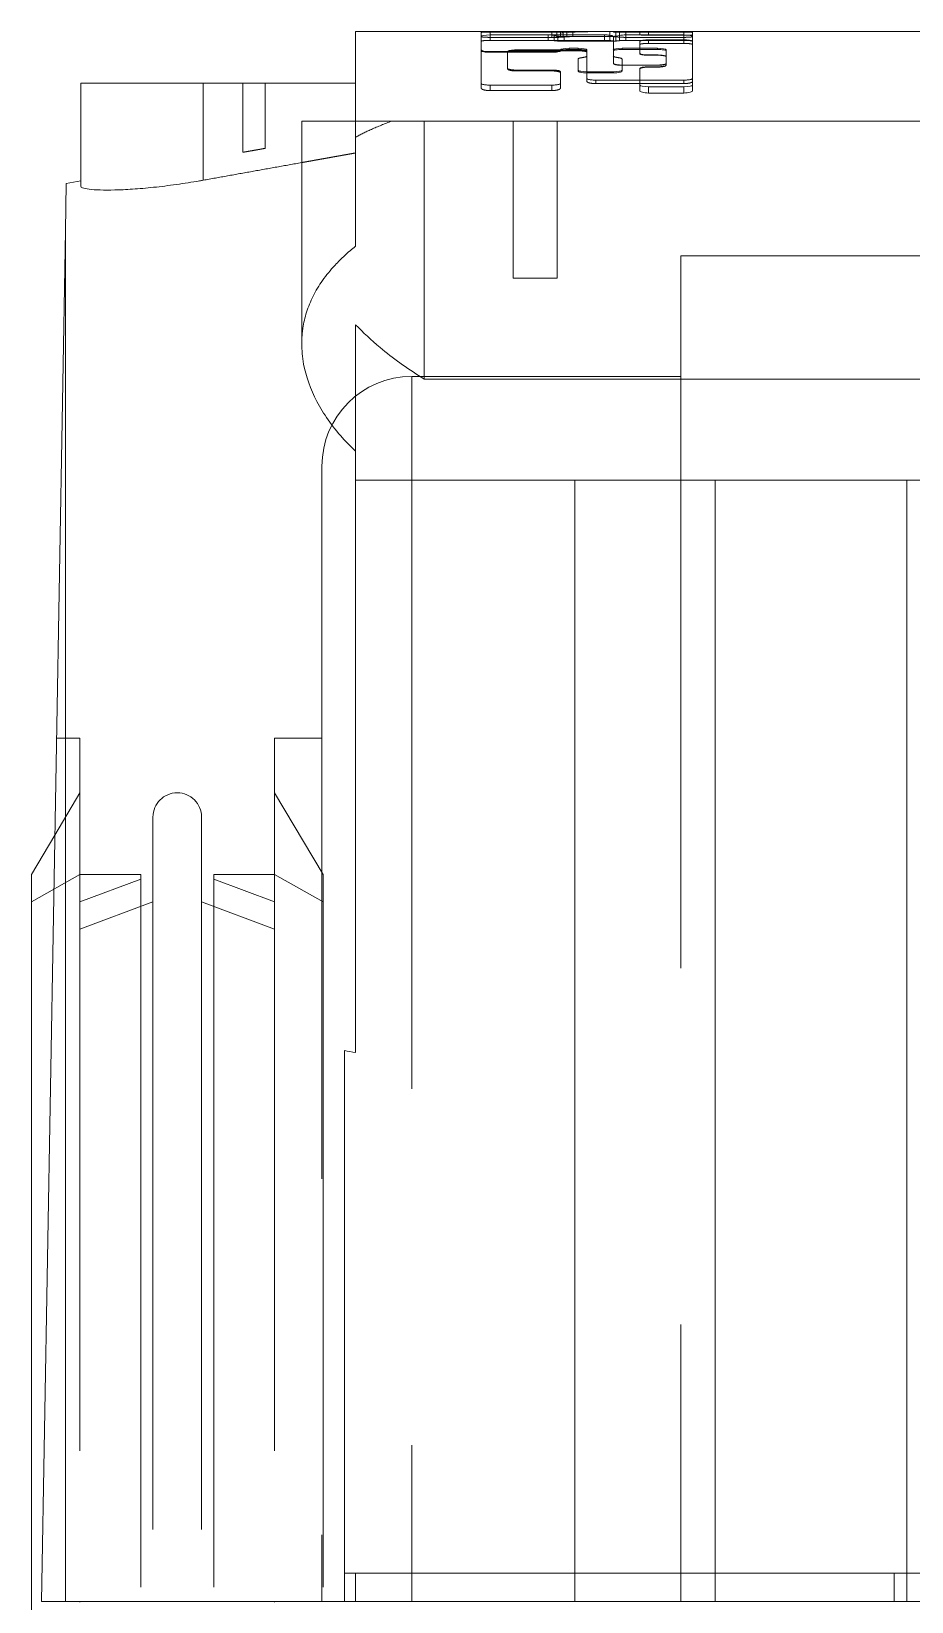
# Model space of a CAD drawing. Header units: millimetres. Extents: x -654804 to -654016, y 0 to 722.
# Drawn here: x -654229.3 to -654190, y 450.7 to 520.6 of the extents above; entities that cross this region are included whole.
import ezdxf

# ---------------------------------------------------------------- set-up
doc = ezdxf.new("R2010")
doc.units = ezdxf.units.MM
doc.linetypes.add('HIDDEN', pattern=[9.525, 6.35, -3.175])
for name, color, linetype, lineweight in [('Estreito visível (ISO)', 7, 'Continuous', 9), ('OCULTO', 3, 'HIDDEN', 5), ('Visível (ISO)', 7, 'Continuous', 9)]:
    doc.layers.add(name, color=color, linetype=linetype, lineweight=lineweight)

msp = doc.modelspace()

# ---------------------------------------------------------------- linework, layer by layer
at = {"layer": 'Estreito visível (ISO)'}
for p, q in [((-654208.821, 520.638), (-654208.821, 520.482)), ((-654206.072, 520.638), (-654206.072, 520.476)), ((-654205.585, 520.638), (-654205.585, 520.581)), ((-654202.262, 520.638), (-654202.262, 520.627)), ((-654201.754, 520.638), (-654201.754, 520.482)), ((-654200.184, 520.638), (-654200.184, 520.482)), ((-654205.287, 519.886), (-654205.287, 519.833)), ((-654204.895, 519.886), (-654204.895, 519.833)), ((-654202.932, 519.886), (-654202.932, 519.833)), ((-654201.361, 519.886), (-654201.361, 519.833)), ((-654208.821, 519.737), (-654208.821, 519.709)), ((-654206.072, 519.737), (-654206.072, 519.709)), ((-654205.68, 519.811), (-654205.68, 519.772)), ((-654204.502, 518.842), (-654204.502, 518.789)), ((-654203.324, 518.842), (-654203.324, 518.789)), ((-654221.605, 518.338), (-654221.605, 514.007)), ((-654201.754, 518.17), (-654201.754, 517.893)), ((-654200.184, 518.17), (-654200.184, 517.893)), ((-654227.747, 511.754), (-654227.747, 450.668)), ((-654205.045, 500.638), (-654205.045, 450.668)), ((-654198.778, 500.638), (-654198.778, 450.668)), ((-654190.245, 500.638), (-654190.245, 450.668))]:
    msp.add_line(p, q, dxfattribs=at)
at = {"layer": 'OCULTO', "ltscale": 5}
for p, q in [((-654209.098, 520.638), (-654209.098, 520.627)), ((-654205.68, 520.605), (-654208.821, 520.605)), ((-654205.843, 520.638), (-654205.843, 520.373)), ((-654205.565, 520.638), (-654205.565, 520.383)), ((-654205.402, 520.638), (-654205.402, 520.397)), ((-654205.125, 520.638), (-654205.125, 520.406)), ((-654203.487, 520.638), (-654203.487, 520.408)), ((-654203.324, 520.638), (-654203.324, 520.605)), ((-654200.184, 520.605), (-654203.324, 520.605)), ((-654203.209, 520.638), (-654203.209, 520.43)), ((-654203.047, 520.638), (-654203.047, 520.46)), ((-654202.769, 520.638), (-654202.769, 520.482)), ((-654199.923, 520.638), (-654199.923, 520.633)), ((-654208.821, 520.482), (-654208.821, 520.239)), ((-654206.072, 520.373), (-654208.821, 520.373)), ((-654208.821, 520.239), (-654206.235, 520.239)), ((-654206.235, 520.482), (-654206.235, 520.239)), ((-654206.235, 520.482), (-654203.717, 520.482)), ((-654203.717, 520.239), (-654206.235, 520.239)), ((-654206.072, 520.476), (-654206.072, 520.373)), ((-654206.072, 520.373), (-654205.843, 520.373)), ((-654205.957, 520.46), (-654205.957, 520.226)), ((-654205.795, 520.43), (-654205.795, 520.208)), ((-654205.68, 520.414), (-654205.68, 520.406)), ((-654205.517, 520.408), (-654205.517, 520.196)), ((-654205.517, 520.196), (-654203.487, 520.196)), ((-654205.125, 520.406), (-654203.487, 520.406)), ((-654203.717, 520.482), (-654203.717, 520.239)), ((-654203.487, 520.408), (-654203.487, 520.196)), ((-654203.324, 520.408), (-654203.324, 520.196)), ((-654203.324, 519.811), (-654203.324, 520.196)), ((-654203.209, 520.43), (-654203.209, 520.208)), ((-654203.047, 520.46), (-654203.047, 520.226)), ((-654202.769, 520.482), (-654202.769, 520.239)), ((-654202.769, 520.373), (-654200.184, 520.373)), ((-654202.769, 520.239), (-654200.184, 520.239)), ((-654202.147, 520.184), (-654202.147, 520.053)), ((-654202.147, 520.053), (-654202.147, 519.645)), ((-654201.754, 520.482), (-654201.754, 520.466)), ((-654200.184, 520.466), (-654201.754, 520.466)), ((-654201.754, 520.259), (-654201.754, 520.103)), ((-654201.754, 520.259), (-654200.184, 520.259)), ((-654200.184, 520.103), (-654201.754, 520.103)), ((-654200.184, 520.482), (-654200.184, 520.239)), ((-654200.184, 520.239), (-654200.184, 520.103)), ((-654199.791, 520.408), (-654199.791, 520.493)), ((-654209.213, 519.772), (-654209.213, 519.364)), ((-654209.213, 519.364), (-654209.213, 518.107)), ((-654208.035, 519.737), (-654208.035, 519.709)), ((-654208.035, 519.364), (-654208.035, 519.709)), ((-654208.035, 518.964), (-654208.035, 519.364)), ((-654207.643, 519.811), (-654207.643, 519.772)), ((-654204.895, 519.811), (-654207.643, 519.811)), ((-654207.643, 519.772), (-654204.895, 519.772)), ((-654204.895, 519.811), (-654204.895, 519.772)), ((-654204.78, 519.46), (-654204.78, 519.458)), ((-654204.617, 519.491), (-654204.617, 519.488)), ((-654204.502, 519.544), (-654204.502, 519.537)), ((-654204.502, 519.537), (-654204.502, 519.364)), ((-654204.502, 519.364), (-654204.502, 518.842)), ((-654203.324, 519.544), (-654203.324, 519.537)), ((-654203.324, 519.364), (-654203.324, 519.537)), ((-654203.324, 519.21), (-654203.324, 519.364)), ((-654203.209, 519.491), (-654203.209, 519.488)), ((-654203.047, 519.46), (-654203.047, 519.458)), ((-654201.754, 519.587), (-654201.754, 519.578)), ((-654201.361, 519.587), (-654201.754, 519.587)), ((-654201.754, 519.578), (-654201.361, 519.578)), ((-654201.361, 519.587), (-654201.361, 519.578)), ((-654207.643, 518.916), (-654207.643, 518.877)), ((-654207.643, 518.916), (-654206.072, 518.916)), ((-654206.072, 518.877), (-654207.643, 518.877)), ((-654206.072, 518.916), (-654206.072, 518.877)), ((-654205.68, 518.842), (-654205.68, 518.789)), ((-654205.68, 518.107), (-654205.68, 518.789)), ((-654204.502, 518.789), (-654204.502, 518.412)), ((-654202.932, 519.14), (-654201.361, 519.14)), ((-654201.361, 519.13), (-654202.932, 519.13)), ((-654201.754, 519.065), (-654201.754, 519.048)), ((-654201.754, 519.048), (-654201.361, 519.048)), ((-654201.361, 519.14), (-654201.361, 519.13)), ((-654201.361, 519.065), (-654201.361, 519.048)), ((-654200.969, 519.14), (-654200.969, 519.13)), ((-654219.832, 518.338), (-654219.832, 515.253)), ((-654218.85, 518.338), (-654218.85, 515.427)), ((-654208.821, 518.245), (-654208.821, 518.001)), ((-654206.072, 518.245), (-654208.821, 518.245)), ((-654208.821, 518.001), (-654206.072, 518.001)), ((-654206.072, 518.245), (-654206.072, 518.001)), ((-654204.11, 518.469), (-654204.11, 518.313)), ((-654200.184, 518.469), (-654204.11, 518.469)), ((-654204.11, 518.313), (-654200.184, 518.313)), ((-654200.184, 518.469), (-654200.184, 518.313)), ((-654214.813, 515.918), (-654214.813, 516.638)), ((-654207.796, 516.638), (-654207.796, 509.638)), ((-654205.831, 516.638), (-654205.831, 509.638)), ((-654214.813, 511.067), (-654214.813, 515.918)), ((-654219.832, 515.253), (-654218.85, 515.427)), ((-654200.313, 510.638), (-654200.313, 450.668)), ((-654184.813, 510.638), (-654200.313, 510.638)), ((-654205.831, 509.638), (-654207.796, 509.638)), ((-654212.313, 505.263), (-654212.313, 450.668)), ((-654200.313, 505.263), (-654212.313, 505.263)), ((-654216.313, 501.263), (-654216.313, 450.668)), ((-654227.097, 489.138), (-654228.142, 489.138)), ((-654227.097, 489.138), (-654227.097, 450.668)), ((-654218.43, 489.138), (-654218.43, 450.668)), ((-654216.313, 489.138), (-654218.43, 489.138)), ((-654228.217, 484.825), (-654227.097, 486.71)), ((-654216.263, 483.067), (-654218.43, 486.71)), ((-654223.847, 485.626), (-654223.847, 415.65)), ((-654221.68, 485.626), (-654221.68, 415.65)), ((-654229.263, 481.853), (-654227.097, 483.067)), ((-654224.388, 483.067), (-654227.097, 483.067)), ((-654227.097, 481.853), (-654224.388, 482.864)), ((-654224.388, 483.067), (-654224.388, 418.21)), ((-654221.138, 483.067), (-654221.138, 418.21)), ((-654218.43, 483.067), (-654221.138, 483.067)), ((-654218.43, 481.853), (-654221.138, 482.864)), ((-654216.263, 481.853), (-654218.43, 483.067)), ((-654216.263, 483.067), (-654216.263, 450.668)), ((-654227.097, 480.638), (-654223.847, 481.853)), ((-654218.43, 480.638), (-654221.68, 481.853)), ((-654215.313, 451.942), (-654205.045, 451.942)), ((-654214.813, 451.942), (-654214.813, 450.668)), ((-654198.778, 451.942), (-654205.045, 451.942)), ((-654198.778, 451.942), (-654190.245, 451.942)), ((-654190.813, 451.942), (-654190.813, 450.668)), ((-654190.245, 451.942), (-654181.39, 451.942))]:
    msp.add_line(p, q, dxfattribs=at)
for centre, radius, start, end in [((-654207.839, 450.638), 70, 90, 91.03063), ((-654207.839, 450.638), 70, 88.23234, 90), ((-654199.595, 450.638), 70, 94.75904, 94.89262), ((-654209.017, 450.638), 70, 85.10738, 85.24096), ((-654212.313, 501.263), 4, 90, 180), ((-654222.763, 485.626), 1.083, 0, 180)]:
    msp.add_arc(centre, radius, start, end, dxfattribs=at)
for centre, major_axis, ratio, start_param, end_param in [((-654200.895, 450.638), (-78.75, 0), 0.888889, 4.712389, 4.74324), ((-654200.895, 450.638), (-78.75, 0), 0.888889, 4.700041, 4.712389), ((-654200.184, 450.638), (-53.995, 53.995), 0.825056, 5.482469, 5.4848), ((-654203.717, 520.408), (0.393, 0), 0.189969, 0, 1.570796), ((-654208.821, 450.638), (-53.995, -53.995), 0.825056, 3.939978, 3.942309), ((-654201.754, 520.184), (-0.393, 0), 0.189969, 4.712389, 6.283185), ((-654200.184, 520.184), (0.393, 0), 0.189969, 0, 1.570796), ((-654207.643, 519.737), (-0.393, 0), 0.189969, 4.712389, 6.283185), ((-654204.895, 519.737), (0.393, 0), 0.189969, 0, 1.570796), ((-654205.287, 450.638), (-53.995, -53.995), 0.825056, 4.012982, 4.015305), ((-654202.932, 519.214), (-0.393, 0), 0.189969, 0, 1.570796), ((-654202.539, 450.638), (-53.995, 53.995), 0.825056, 5.409473, 5.411796), ((-654201.754, 519.662), (-0.393, 0), 0.189969, 0, 1.570796), ((-654201.361, 519.513), (0.393, 0), 0.189969, 0, 1.570796), ((-654201.361, 519.214), (0.393, 0), 0.189969, 4.712389, 6.283185), ((-654207.643, 518.991), (-0.393, 0), 0.189969, 0, 1.570796), ((-654206.072, 518.842), (0.393, 0), 0.189969, 0, 1.570796), ((-654204.11, 518.543), (-0.393, 0), 0.189969, 0, 1.570796), ((-654200.184, 518.543), (0.393, 0), 0.189969, 4.712389, 6.283185), ((-654208.821, 518.319), (-0.393, 0), 0.189969, 0, 1.570796), ((-654206.072, 518.319), (0.393, 0), 0.189969, 4.712389, 6.283185)]:
    msp.add_ellipse(centre, major_axis=major_axis, ratio=ratio, start_param=start_param, end_param=end_param, dxfattribs=at)
for points, knots in [([(-654209.213, 520.621), (-654209.213, 520.623), (-654209.203, 520.624), (-654209.163, 520.626), (-654209.133, 520.626), (-654209.098, 520.627)], [0.5916258, 0.5916258, 0.5916258, 0.5916258, 0.7395341, 0.7395341, 0.8874423, 0.8874423, 0.8874423, 0.8874423]), ([(-654208.821, 520.605), (-654208.87, 520.605), (-654208.922, 520.605), (-654209.019, 520.603), (-654209.063, 520.602), (-654209.133, 520.6), (-654209.163, 520.599), (-654209.203, 520.595), (-654209.213, 520.594), (-654209.213, 520.592)], [0, 0, 0, 0, 0.1478784, 0.1478784, 0.2957568, 0.2957568, 0.4437333, 0.4437333, 0.5917098, 0.5917098, 0.5917098, 0.5917098]), ([(-654199.791, 520.592), (-654199.791, 520.594), (-654199.801, 520.595), (-654199.841, 520.599), (-654199.871, 520.6), (-654199.941, 520.602), (-654199.985, 520.603), (-654200.082, 520.605), (-654200.134, 520.605), (-654200.184, 520.605)], [-0.5917098, -0.5917098, -0.5917098, -0.5917098, -0.4437333, -0.4437333, -0.2957568, -0.2957568, -0.1478784, -0.1478784, 0, 0, 0, 0]), ([(-654199.923, 520.633), (-654199.917, 520.633), (-654199.911, 520.633), (-654199.871, 520.632), (-654199.841, 520.632), (-654199.801, 520.63), (-654199.791, 520.63), (-654199.791, 520.629)], [1.4560867, 1.4560867, 1.4560867, 1.4560867, 1.4789251, 1.4789251, 1.6268259, 1.6268259, 1.7747266, 1.7747266, 1.7747266, 1.7747266]), ([(-654208.821, 520.373), (-654208.87, 520.373), (-654208.922, 520.374), (-654209.019, 520.378), (-654209.063, 520.38), (-654209.133, 520.386), (-654209.163, 520.39), (-654209.203, 520.398), (-654209.213, 520.402), (-654209.213, 520.406)], [0, 0, 0, 0, 0.1478617, 0.1478617, 0.2957235, 0.2957235, 0.444152, 0.444152, 0.5925806, 0.5925806, 0.5925806, 0.5925806]), ([(-654209.213, 520.196), (-654209.213, 520.201), (-654209.203, 520.207), (-654209.163, 520.218), (-654209.133, 520.222), (-654209.063, 520.23), (-654209.019, 520.233), (-654208.922, 520.238), (-654208.87, 520.239), (-654208.821, 520.239)], [0.5923992, 0.5923992, 0.5923992, 0.5923992, 0.7407915, 0.7407915, 0.8891839, 0.8891839, 1.0370473, 1.0370473, 1.1849107, 1.1849107, 1.1849107, 1.1849107]), ([(-654206.235, 520.239), (-654206.186, 520.239), (-654206.133, 520.238), (-654206.036, 520.233), (-654205.992, 520.23), (-654205.957, 520.226)], [1.1849107, 1.1849107, 1.1849107, 1.1849107, 1.3329025, 1.3329025, 1.4808944, 1.4808944, 1.4808944, 1.4808944]), ([(-654205.68, 520.406), (-654205.68, 520.402), (-654205.69, 520.398), (-654205.73, 520.39), (-654205.76, 520.386), (-654205.83, 520.38), (-654205.874, 520.378), (-654205.971, 520.374), (-654206.023, 520.373), (-654206.072, 520.373)], [-0.5925806, -0.5925806, -0.5925806, -0.5925806, -0.444152, -0.444152, -0.2957235, -0.2957235, -0.1478617, -0.1478617, 0, 0, 0, 0]), ([(-654205.843, 520.373), (-654205.793, 520.373), (-654205.741, 520.374), (-654205.644, 520.378), (-654205.6, 520.38), (-654205.565, 520.383), (-654205.565, 520.383), (-654205.565, 520.383)], [1.1850447, 1.1850447, 1.1850447, 1.1850447, 1.3329065, 1.3329065, 1.4807682, 1.4807682, 1.4810421, 1.4810421, 1.4810421, 1.4810421]), ([(-654205.795, 520.208), (-654205.76, 520.205), (-654205.716, 520.201), (-654205.619, 520.197), (-654205.567, 520.196), (-654205.517, 520.196)], [-0.295966, -0.295966, -0.295966, -0.295966, -0.147983, -0.147983, 0, 0, 0, 0]), ([(-654205.402, 520.397), (-654205.402, 520.397), (-654205.402, 520.397), (-654205.367, 520.4), (-654205.323, 520.402), (-654205.227, 520.406), (-654205.174, 520.406), (-654205.125, 520.406)], [-0.295979, -0.295979, -0.295979, -0.295979, -0.2957052, -0.2957052, -0.1478526, -0.1478526, 0, 0, 0, 0]), ([(-654203.324, 520.196), (-654203.324, 520.201), (-654203.334, 520.207), (-654203.374, 520.218), (-654203.405, 520.222), (-654203.474, 520.23), (-654203.518, 520.233), (-654203.615, 520.238), (-654203.668, 520.239), (-654203.717, 520.239)], [-0.5925115, -0.5925115, -0.5925115, -0.5925115, -0.4441191, -0.4441191, -0.2957268, -0.2957268, -0.1478634, -0.1478634, 0, 0, 0, 0]), ([(-654203.487, 520.406), (-654203.438, 520.406), (-654203.385, 520.406), (-654203.288, 520.402), (-654203.244, 520.4), (-654203.209, 520.397), (-654203.209, 520.397), (-654203.209, 520.397)], [0, 0, 0, 0, 0.1478526, 0.1478526, 0.2957052, 0.2957052, 0.295979, 0.295979, 0.295979, 0.295979]), ([(-654203.487, 520.196), (-654203.438, 520.196), (-654203.385, 520.197), (-654203.288, 520.201), (-654203.244, 520.205), (-654203.209, 520.208)], [0, 0, 0, 0, 0.147983, 0.147983, 0.295966, 0.295966, 0.295966, 0.295966]), ([(-654203.047, 520.383), (-654203.012, 520.38), (-654202.968, 520.378), (-654202.871, 520.374), (-654202.818, 520.373), (-654202.769, 520.373)], [0.8890462, 0.8890462, 0.8890462, 0.8890462, 1.0370455, 1.0370455, 1.1850447, 1.1850447, 1.1850447, 1.1850447]), ([(-654203.047, 520.226), (-654203.047, 520.226), (-654203.047, 520.226), (-654203.012, 520.23), (-654202.968, 520.233), (-654202.871, 520.238), (-654202.818, 520.239), (-654202.769, 520.239)], [0.8889281, 0.8889281, 0.8889281, 0.8889281, 0.8891839, 0.8891839, 1.0370473, 1.0370473, 1.1849107, 1.1849107, 1.1849107, 1.1849107]), ([(-654201.754, 520.103), (-654201.803, 520.103), (-654201.856, 520.102), (-654201.953, 520.097), (-654201.997, 520.093), (-654202.066, 520.084), (-654202.097, 520.078), (-654202.137, 520.066), (-654202.147, 520.059), (-654202.147, 520.053)], [0, 0, 0, 0, 0.1479526, 0.1479526, 0.2959051, 0.2959051, 0.4440263, 0.4440263, 0.5921476, 0.5921476, 0.5921476, 0.5921476]), ([(-654201.754, 520.466), (-654201.803, 520.466), (-654201.856, 520.467), (-654201.952, 520.47), (-654201.997, 520.472), (-654202.065, 520.476), (-654202.094, 520.479), (-654202.114, 520.482)], [0, 0, 0, 0, 0.1478707, 0.1478707, 0.2957414, 0.2957414, 0.4384531, 0.4384531, 0.4384531, 0.4384531]), ([(-654199.971, 520.47), (-654199.991, 520.47), (-654200.012, 520.469), (-654200.082, 520.467), (-654200.134, 520.466), (-654200.184, 520.466)], [-0.2145208, -0.2145208, -0.2145208, -0.2145208, -0.1478707, -0.1478707, 0, 0, 0, 0]), ([(-654200.184, 520.373), (-654200.134, 520.373), (-654200.082, 520.374), (-654199.985, 520.378), (-654199.941, 520.38), (-654199.871, 520.386), (-654199.841, 520.39), (-654199.801, 520.398), (-654199.791, 520.402), (-654199.791, 520.406)], [1.1850447, 1.1850447, 1.1850447, 1.1850447, 1.3329065, 1.3329065, 1.4807682, 1.4807682, 1.6291967, 1.6291967, 1.7776253, 1.7776253, 1.7776253, 1.7776253]), ([(-654200.184, 520.239), (-654200.134, 520.239), (-654200.082, 520.238), (-654199.985, 520.233), (-654199.941, 520.23), (-654199.871, 520.222), (-654199.841, 520.218), (-654199.801, 520.207), (-654199.791, 520.201), (-654199.791, 520.196)], [1.1849107, 1.1849107, 1.1849107, 1.1849107, 1.3327741, 1.3327741, 1.4806375, 1.4806375, 1.6290299, 1.6290299, 1.7774223, 1.7774223, 1.7774223, 1.7774223]), ([(-654199.791, 520.053), (-654199.791, 520.059), (-654199.801, 520.066), (-654199.841, 520.078), (-654199.871, 520.084), (-654199.941, 520.093), (-654199.985, 520.097), (-654200.082, 520.102), (-654200.134, 520.103), (-654200.184, 520.103)], [-0.5921476, -0.5921476, -0.5921476, -0.5921476, -0.4439457, -0.4439457, -0.2957439, -0.2957439, -0.147872, -0.147872, 0, 0, 0, 0]), ([(-654208.035, 519.709), (-654208.035, 519.717), (-654208.026, 519.726), (-654207.986, 519.741), (-654207.955, 519.749), (-654207.886, 519.76), (-654207.841, 519.764), (-654207.745, 519.771), (-654207.692, 519.772), (-654207.643, 519.772)], [-0.5916752, -0.5916752, -0.5916752, -0.5916752, -0.4437202, -0.4437202, -0.2957652, -0.2957652, -0.1478826, -0.1478826, 0, 0, 0, 0]), ([(-654204.895, 519.772), (-654204.845, 519.772), (-654204.793, 519.771), (-654204.696, 519.764), (-654204.652, 519.76), (-654204.582, 519.749), (-654204.552, 519.741), (-654204.512, 519.726), (-654204.502, 519.717), (-654204.502, 519.709)], [0, 0, 0, 0, 0.1478826, 0.1478826, 0.2957652, 0.2957652, 0.4437202, 0.4437202, 0.5916752, 0.5916752, 0.5916752, 0.5916752]), ([(-654204.895, 519.407), (-654204.895, 519.416), (-654204.885, 519.426), (-654204.845, 519.444), (-654204.815, 519.452), (-654204.78, 519.458)], [0.5915382, 0.5915382, 0.5915382, 0.5915382, 0.7394243, 0.7394243, 0.8873104, 0.8873104, 0.8873104, 0.8873104]), ([(-654204.617, 519.488), (-654204.582, 519.494), (-654204.552, 519.502), (-654204.512, 519.519), (-654204.502, 519.529), (-654204.502, 519.537)], [0.2957713, 0.2957713, 0.2957713, 0.2957713, 0.4436639, 0.4436639, 0.5915565, 0.5915565, 0.5915565, 0.5915565]), ([(-654203.324, 519.537), (-654203.324, 519.529), (-654203.314, 519.519), (-654203.274, 519.502), (-654203.244, 519.494), (-654203.209, 519.488)], [1.7747078, 1.7747078, 1.7747078, 1.7747078, 1.9226004, 1.9226004, 2.070493, 2.070493, 2.070493, 2.070493]), ([(-654202.932, 519.13), (-654202.981, 519.13), (-654203.034, 519.132), (-654203.13, 519.14), (-654203.174, 519.147), (-654203.244, 519.161), (-654203.274, 519.17), (-654203.314, 519.19), (-654203.324, 519.2), (-654203.324, 519.21)], [1.1831151, 1.1831151, 1.1831151, 1.1831151, 1.3309997, 1.3309997, 1.4788844, 1.4788844, 1.6267825, 1.6267825, 1.7746806, 1.7746806, 1.7746806, 1.7746806]), ([(-654203.047, 519.458), (-654203.012, 519.452), (-654202.982, 519.444), (-654202.942, 519.426), (-654202.932, 519.416), (-654202.932, 519.407)], [1.4788518, 1.4788518, 1.4788518, 1.4788518, 1.6267379, 1.6267379, 1.774624, 1.774624, 1.774624, 1.774624]), ([(-654202.147, 519.645), (-654202.147, 519.636), (-654202.137, 519.627), (-654202.097, 519.611), (-654202.066, 519.603), (-654201.997, 519.591), (-654201.953, 519.586), (-654201.856, 519.579), (-654201.803, 519.578), (-654201.754, 519.578)], [0.5916293, 0.5916293, 0.5916293, 0.5916293, 0.7395387, 0.7395387, 0.8874481, 0.8874481, 1.0353375, 1.0353375, 1.1832268, 1.1832268, 1.1832268, 1.1832268]), ([(-654201.361, 519.578), (-654201.312, 519.578), (-654201.259, 519.576), (-654201.163, 519.569), (-654201.119, 519.564), (-654201.049, 519.551), (-654201.019, 519.544), (-654200.979, 519.527), (-654200.969, 519.517), (-654200.969, 519.508)], [0, 0, 0, 0, 0.1478883, 0.1478883, 0.2957765, 0.2957765, 0.443671, 0.443671, 0.5915655, 0.5915655, 0.5915655, 0.5915655]), ([(-654200.969, 519.21), (-654200.969, 519.2), (-654200.979, 519.19), (-654201.019, 519.17), (-654201.049, 519.161), (-654201.119, 519.147), (-654201.163, 519.14), (-654201.259, 519.132), (-654201.312, 519.13), (-654201.361, 519.13)], [0.5915496, 0.5915496, 0.5915496, 0.5915496, 0.7394441, 0.7394441, 0.8873386, 0.8873386, 1.0352269, 1.0352269, 1.1831151, 1.1831151, 1.1831151, 1.1831151]), ([(-654207.643, 518.877), (-654207.692, 518.877), (-654207.745, 518.879), (-654207.841, 518.888), (-654207.886, 518.895), (-654207.955, 518.91), (-654207.986, 518.92), (-654208.026, 518.941), (-654208.035, 518.953), (-654208.035, 518.964)], [1.1833107, 1.1833107, 1.1833107, 1.1833107, 1.3311933, 1.3311933, 1.4790758, 1.4790758, 1.6270309, 1.6270309, 1.7749859, 1.7749859, 1.7749859, 1.7749859]), ([(-654205.68, 518.789), (-654205.68, 518.8), (-654205.69, 518.812), (-654205.73, 518.834), (-654205.76, 518.844), (-654205.83, 518.859), (-654205.874, 518.866), (-654205.971, 518.875), (-654206.023, 518.877), (-654206.072, 518.877)], [-0.5917393, -0.5917393, -0.5917393, -0.5917393, -0.4437728, -0.4437728, -0.2958062, -0.2958062, -0.1479031, -0.1479031, 0, 0, 0, 0]), ([(-654202.147, 518.964), (-654202.147, 518.974), (-654202.137, 518.986), (-654202.097, 519.007), (-654202.066, 519.016), (-654201.997, 519.031), (-654201.953, 519.037), (-654201.856, 519.046), (-654201.803, 519.048), (-654201.754, 519.048)], [0.5916752, 0.5916752, 0.5916752, 0.5916752, 0.7396121, 0.7396121, 0.8875491, 0.8875491, 1.0354299, 1.0354299, 1.1833107, 1.1833107, 1.1833107, 1.1833107]), ([(-654201.361, 519.048), (-654201.312, 519.048), (-654201.259, 519.05), (-654201.163, 519.059), (-654201.119, 519.065), (-654201.049, 519.08), (-654201.019, 519.089), (-654200.979, 519.109), (-654200.969, 519.12), (-654200.969, 519.13)], [0, 0, 0, 0, 0.1478915, 0.1478915, 0.295783, 0.295783, 0.4436879, 0.4436879, 0.5915928, 0.5915928, 0.5915928, 0.5915928]), ([(-654209.213, 518.107), (-654209.213, 518.094), (-654209.203, 518.08), (-654209.163, 518.054), (-654209.133, 518.042), (-654209.063, 518.023), (-654209.019, 518.015), (-654208.922, 518.004), (-654208.87, 518.001), (-654208.821, 518.001)], [0.5923992, 0.5923992, 0.5923992, 0.5923992, 0.7407915, 0.7407915, 0.8891839, 0.8891839, 1.0370473, 1.0370473, 1.1849107, 1.1849107, 1.1849107, 1.1849107]), ([(-654206.072, 518.001), (-654206.023, 518.001), (-654205.971, 518.004), (-654205.874, 518.015), (-654205.83, 518.023), (-654205.76, 518.042), (-654205.73, 518.054), (-654205.69, 518.08), (-654205.68, 518.094), (-654205.68, 518.107)], [-1.1849107, -1.1849107, -1.1849107, -1.1849107, -1.0370473, -1.0370473, -0.8891839, -0.8891839, -0.7407915, -0.7407915, -0.5923992, -0.5923992, -0.5923992, -0.5923992]), ([(-654204.502, 518.412), (-654204.502, 518.4), (-654204.492, 518.387), (-654204.452, 518.362), (-654204.422, 518.351), (-654204.352, 518.333), (-654204.308, 518.326), (-654204.211, 518.315), (-654204.159, 518.313), (-654204.11, 518.313)], [0.5920596, 0.5920596, 0.5920596, 0.5920596, 0.7402614, 0.7402614, 0.8884632, 0.8884632, 1.0363352, 1.0363352, 1.1842072, 1.1842072, 1.1842072, 1.1842072]), ([(-654200.184, 518.313), (-654200.134, 518.313), (-654200.082, 518.315), (-654199.985, 518.326), (-654199.941, 518.333), (-654199.871, 518.351), (-654199.841, 518.362), (-654199.801, 518.387), (-654199.791, 518.4), (-654199.791, 518.412)], [-1.1842072, -1.1842072, -1.1842072, -1.1842072, -1.0362546, -1.0362546, -0.8883021, -0.8883021, -0.7401809, -0.7401809, -0.5920596, -0.5920596, -0.5920596, -0.5920596]), ([(-654214.813, 515.918), (-654214.596, 516.04), (-654214.361, 516.159), (-654213.823, 516.401), (-654213.516, 516.524), (-654213.189, 516.638)], [70.462753, 70.462753, 70.462753, 70.462753, 71.634243, 71.634243, 72.967029, 72.967029, 72.967029, 72.967029]), ([(-654219.832, 515.253), (-654219.832, 515.253), (-654219.82, 515.255), (-654219.77, 515.264), (-654219.733, 515.27), (-654219.646, 515.285), (-654219.59, 515.295), (-654219.469, 515.316), (-654219.403, 515.327), (-654219.342, 515.338)], [2.2386215, 2.2386215, 2.2386215, 2.2386215, 2.4233474, 2.4233474, 2.6080733, 2.6080733, 2.7958644, 2.7958644, 2.9836555, 2.9836555, 2.9836555, 2.9836555]), ([(-654219.342, 515.338), (-654219.28, 515.349), (-654219.214, 515.36), (-654219.093, 515.382), (-654219.038, 515.392), (-654218.95, 515.408), (-654218.913, 515.415), (-654218.862, 515.424), (-654218.85, 515.427), (-654218.85, 515.427)], [0, 0, 0, 0, 0.18754, 0.18754, 0.3750801, 0.3750801, 0.5609369, 0.5609369, 0.7467938, 0.7467938, 0.7467938, 0.7467938]), ([(-654217.213, 506.727), (-654217.213, 506.96), (-654217.196, 507.188), (-654217.092, 507.884), (-654216.943, 508.366), (-654216.468, 509.313), (-654216.142, 509.778), (-654215.459, 510.513), (-654215.153, 510.796), (-654214.813, 511.067)], [20.738858, 20.738858, 20.738858, 20.738858, 22.077142, 22.077142, 24.919965, 24.919965, 27.762787, 27.762787, 29.6255, 29.6255, 29.6255, 29.6255])]:
    msp.add_open_spline(points, degree=3, knots=knots, dxfattribs=at)
msp.add_rational_spline([(-654214.813, 515.222), (-654216.017, 515.007), (-654217.213, 514.793)], [1, 1.0000153835, 1.00001996139], degree=2, dxfattribs=at)
at = {"layer": 'Visível (ISO)'}
for p, q in [((-654214.813, 516.638), (-654214.813, 520.638)), ((-654209.213, 520.638), (-654214.813, 520.638)), ((-654208.821, 520.638), (-654209.213, 520.638)), ((-654209.213, 520.638), (-654209.213, 520.408)), ((-654208.821, 520.638), (-654206.072, 520.638)), ((-654205.68, 520.638), (-654206.072, 520.638)), ((-654205.68, 520.638), (-654205.585, 520.638)), ((-654205.68, 520.638), (-654205.68, 520.414)), ((-654205.585, 520.638), (-654203.324, 520.638)), ((-654203.324, 520.638), (-654202.262, 520.638)), ((-654203.324, 520.638), (-654203.324, 520.638)), ((-654202.262, 520.638), (-654202.147, 520.638)), ((-654202.147, 520.638), (-654202.147, 520.493)), ((-654201.754, 520.638), (-654202.147, 520.638)), ((-654201.754, 520.638), (-654200.184, 520.638)), ((-654199.791, 520.638), (-654200.184, 520.638)), ((-654199.791, 520.638), (-654199.791, 520.493)), ((-654184.638, 520.638), (-654199.791, 520.638)), ((-654209.213, 519.811), (-654209.213, 520.408)), ((-654208.821, 520.482), (-654206.235, 520.482)), ((-654205.957, 520.46), (-654205.795, 520.43)), ((-654205.517, 520.408), (-654203.487, 520.408)), ((-654204.895, 519.886), (-654205.287, 519.886)), ((-654203.209, 520.43), (-654203.047, 520.46)), ((-654201.361, 519.886), (-654202.932, 519.886)), ((-654202.769, 520.482), (-654200.184, 520.482)), ((-654199.791, 520.408), (-654199.791, 519.364)), ((-654209.213, 519.811), (-654209.213, 519.772)), ((-654206.072, 519.737), (-654208.821, 519.737)), ((-654206.072, 519.709), (-654208.821, 519.709)), ((-654204.895, 519.833), (-654205.287, 519.833)), ((-654204.895, 519.364), (-654204.895, 519.407)), ((-654204.895, 518.916), (-654204.895, 519.364)), ((-654204.78, 519.46), (-654204.617, 519.491)), ((-654204.502, 519.544), (-654204.502, 519.811)), ((-654203.324, 519.811), (-654203.324, 519.544)), ((-654203.209, 519.491), (-654203.047, 519.46)), ((-654201.361, 519.833), (-654202.932, 519.833)), ((-654202.932, 519.407), (-654202.932, 519.364)), ((-654202.932, 519.364), (-654202.932, 518.916)), ((-654200.969, 519.364), (-654200.969, 519.811)), ((-654200.969, 519.14), (-654200.969, 519.364)), ((-654199.791, 519.364), (-654199.791, 518.245)), ((-654204.895, 518.916), (-654204.895, 518.877)), ((-654203.324, 518.842), (-654204.502, 518.842)), ((-654203.324, 518.789), (-654204.502, 518.789)), ((-654202.932, 518.916), (-654202.932, 518.877)), ((-654202.147, 518.245), (-654202.147, 518.991)), ((-654201.754, 519.065), (-654201.361, 519.065)), ((-654227.063, 518.338), (-654227.063, 513.743)), ((-654221.605, 518.338), (-654227.063, 518.338)), ((-654221.605, 518.338), (-654214.813, 518.338)), ((-654202.147, 518.245), (-654202.147, 518.001)), ((-654200.184, 518.17), (-654201.754, 518.17)), ((-654200.184, 517.893), (-654201.754, 517.893)), ((-654199.791, 518.245), (-654199.791, 518.001)), ((-654211.755, 516.638), (-654217.213, 516.638)), ((-654217.213, 516.638), (-654217.213, 506.727)), ((-654211.755, 516.638), (-654137.872, 516.638)), ((-654211.755, 516.638), (-654211.755, 505.148)), ((-654227.747, 511.754), (-654227.711, 513.864)), ((-654227.711, 513.864), (-654227.063, 513.978)), ((-654227.747, 511.754), (-654228.814, 450.668)), ((-654214.813, 500.638), (-654214.813, 507.569)), ((-654189.517, 505.148), (-654211.755, 505.148)), ((-654214.813, 475.13), (-654214.813, 500.638)), ((-654214.813, 500.638), (-654205.045, 500.638)), ((-654205.045, 500.638), (-654198.778, 500.638)), ((-654198.778, 500.638), (-654190.245, 500.638)), ((-654181.39, 500.638), (-654190.245, 500.638)), ((-654229.263, 483.067), (-654228.217, 484.825)), ((-654229.263, 483.067), (-654229.263, 424.91)), ((-654215.313, 450.668), (-654215.313, 475.226)), ((-654227.747, 450.668), (-654228.814, 450.668)), ((-654215.313, 450.668), (-654227.747, 450.668)), ((-654227.097, 450.668), (-654227.097, 450.638)), ((-654218.43, 450.668), (-654218.43, 450.638)), ((-654215.313, 450.668), (-654205.045, 450.668)), ((-654205.045, 450.668), (-654198.778, 450.668)), ((-654198.778, 450.668), (-654190.245, 450.668)), ((-654181.39, 450.668), (-654190.245, 450.668))]:
    msp.add_line(p, q, dxfattribs=at)
msp.add_arc((-654203.521, 450.638), 70, 88.96937, 89.83933, dxfattribs=at)
for centre, major_axis, ratio, start_param, end_param in [((-654203.156, 450.638), (0, 70), 0.857143, 0.002804, 0.040499), ((-654208.821, 520.408), (-0.393, 0), 0.189969, 4.712389, 6.283185), ((-654206.235, 520.408), (0.393, 0), 0.189969, 0.785398, 1.570796), ((-654205.517, 520.482), (0.393, 0), 0.189969, 3.926991, 4.712389), ((-654205.287, 519.811), (-0.393, 0), 0.189969, 4.712389, 6.283185), ((-654204.895, 519.811), (0.393, 0), 0.189969, 0, 1.570796), ((-654203.487, 520.482), (0.393, 0), 0.189969, 4.712389, 5.497787), ((-654202.932, 519.811), (-0.393, 0), 0.189969, 4.712389, 6.283185), ((-654202.769, 520.408), (0.393, 0), 0.189969, 1.570796, 2.356194), ((-654201.361, 519.811), (0.393, 0), 0.189969, 0, 1.570796), ((-654200.184, 520.408), (0.393, 0), 0.189969, 0, 1.570796), ((-654208.821, 519.811), (-0.393, 0), 0.189969, 0, 1.570796), ((-654206.072, 519.811), (0.393, 0), 0.189969, 4.712389, 6.283185), ((-654204.502, 519.407), (-0.393, 0), 0.189969, 5.497787, 6.283185), ((-654204.895, 519.544), (0.393, 0), 0.189969, 5.497787, 6.283185), ((-654202.932, 519.544), (-0.393, 0), 0.189969, 0, 0.785398), ((-654203.324, 519.407), (0.393, 0), 0.189969, 0, 0.785398), ((-654204.502, 518.916), (-0.393, 0), 0.189969, 0, 1.570796), ((-654203.324, 518.916), (0.393, 0), 0.189969, 4.712389, 6.283185), ((-654201.754, 518.991), (-0.393, 0), 0.189969, 4.712389, 6.283185), ((-654201.361, 519.14), (0.393, 0), 0.189969, 4.712389, 6.283185), ((-654201.754, 518.245), (-0.393, 0), 0.189969, 0, 1.570796), ((-654200.184, 518.245), (0.393, 0), 0.189969, 4.712389, 6.283185), ((-654330.968, 450.638), (-168.012, 0), 0.201756, 3.949036, 3.953147)]:
    msp.add_ellipse(centre, major_axis=major_axis, ratio=ratio, start_param=start_param, end_param=end_param, dxfattribs=at)
for points, knots in [([(-654205.585, 520.581), (-654205.612, 520.58), (-654205.634, 520.578), (-654205.67, 520.575), (-654205.68, 520.572), (-654205.68, 520.57)], [1.5092545, 1.5092545, 1.5092545, 1.5092545, 1.6274619, 1.6274619, 1.7754513, 1.7754513, 1.7754513, 1.7754513]), ([(-654202.147, 520.621), (-654202.147, 520.623), (-654202.156, 520.624), (-654202.196, 520.626), (-654202.227, 520.626), (-654202.262, 520.627)], [0.5916258, 0.5916258, 0.5916258, 0.5916258, 0.739541, 0.739541, 0.8874423, 0.8874423, 0.8874423, 0.8874423]), ([(-654202.114, 520.482), (-654202.115, 520.482), (-654202.116, 520.483), (-654202.137, 520.486), (-654202.147, 520.489), (-654202.147, 520.493)], [0.4384531, 0.4384531, 0.4384531, 0.4384531, 0.4439718, 0.4439718, 0.5922023, 0.5922023, 0.5922023, 0.5922023]), ([(-654199.791, 520.493), (-654199.791, 520.489), (-654199.801, 520.486), (-654199.841, 520.479), (-654199.871, 520.476), (-654199.925, 520.473), (-654199.947, 520.471), (-654199.971, 520.47)], [-0.5922023, -0.5922023, -0.5922023, -0.5922023, -0.4439718, -0.4439718, -0.2957414, -0.2957414, -0.2145208, -0.2145208, -0.2145208, -0.2145208]), ([(-654208.821, 519.709), (-654208.87, 519.709), (-654208.922, 519.711), (-654209.019, 519.718), (-654209.063, 519.722), (-654209.133, 519.734), (-654209.163, 519.741), (-654209.203, 519.756), (-654209.213, 519.764), (-654209.213, 519.772)], [0, 0, 0, 0, 0.1478793, 0.1478793, 0.2957585, 0.2957585, 0.4437206, 0.4437206, 0.5916827, 0.5916827, 0.5916827, 0.5916827]), ([(-654205.68, 519.772), (-654205.68, 519.764), (-654205.69, 519.756), (-654205.73, 519.741), (-654205.76, 519.734), (-654205.83, 519.722), (-654205.874, 519.718), (-654205.971, 519.711), (-654206.023, 519.709), (-654206.072, 519.709)], [-0.5916827, -0.5916827, -0.5916827, -0.5916827, -0.4437206, -0.4437206, -0.2957585, -0.2957585, -0.1478793, -0.1478793, 0, 0, 0, 0]), ([(-654205.287, 519.833), (-654205.337, 519.833), (-654205.389, 519.831), (-654205.486, 519.825), (-654205.53, 519.821), (-654205.6, 519.81), (-654205.63, 519.803), (-654205.67, 519.788), (-654205.68, 519.78), (-654205.68, 519.772)], [1.1834132, 1.1834132, 1.1834132, 1.1834132, 1.3313202, 1.3313202, 1.4792272, 1.4792272, 1.6271854, 1.6271854, 1.7751436, 1.7751436, 1.7751436, 1.7751436]), ([(-654204.502, 519.772), (-654204.502, 519.78), (-654204.512, 519.788), (-654204.552, 519.803), (-654204.582, 519.81), (-654204.652, 519.821), (-654204.696, 519.825), (-654204.793, 519.831), (-654204.845, 519.833), (-654204.895, 519.833)], [0.5916827, 0.5916827, 0.5916827, 0.5916827, 0.7396665, 0.7396665, 0.8876503, 0.8876503, 1.0355317, 1.0355317, 1.1834132, 1.1834132, 1.1834132, 1.1834132]), ([(-654202.932, 519.833), (-654202.981, 519.833), (-654203.034, 519.831), (-654203.13, 519.825), (-654203.174, 519.821), (-654203.244, 519.81), (-654203.274, 519.803), (-654203.314, 519.788), (-654203.324, 519.78), (-654203.324, 519.772)], [1.1834132, 1.1834132, 1.1834132, 1.1834132, 1.3312946, 1.3312946, 1.479176, 1.479176, 1.6271598, 1.6271598, 1.7751436, 1.7751436, 1.7751436, 1.7751436]), ([(-654200.969, 519.772), (-654200.969, 519.78), (-654200.979, 519.788), (-654201.019, 519.803), (-654201.049, 519.81), (-654201.119, 519.821), (-654201.163, 519.825), (-654201.259, 519.831), (-654201.312, 519.833), (-654201.361, 519.833)], [0.5916827, 0.5916827, 0.5916827, 0.5916827, 0.7396665, 0.7396665, 0.8876503, 0.8876503, 1.0355317, 1.0355317, 1.1834132, 1.1834132, 1.1834132, 1.1834132]), ([(-654204.502, 518.789), (-654204.551, 518.789), (-654204.604, 518.791), (-654204.701, 518.8), (-654204.745, 518.807), (-654204.815, 518.823), (-654204.845, 518.833), (-654204.885, 518.854), (-654204.895, 518.866), (-654204.895, 518.877)], [0, 0, 0, 0, 0.147907, 0.147907, 0.295814, 0.295814, 0.4437722, 0.4437722, 0.5917305, 0.5917305, 0.5917305, 0.5917305]), ([(-654202.932, 518.877), (-654202.932, 518.866), (-654202.942, 518.854), (-654202.982, 518.833), (-654203.012, 518.823), (-654203.082, 518.807), (-654203.126, 518.8), (-654203.222, 518.791), (-654203.275, 518.789), (-654203.324, 518.789)], [-0.5917305, -0.5917305, -0.5917305, -0.5917305, -0.4437722, -0.4437722, -0.295814, -0.295814, -0.147907, -0.147907, 0, 0, 0, 0]), ([(-654201.754, 517.893), (-654201.803, 517.893), (-654201.856, 517.896), (-654201.952, 517.907), (-654201.997, 517.915), (-654202.066, 517.935), (-654202.097, 517.947), (-654202.137, 517.973), (-654202.147, 517.988), (-654202.147, 518.001)], [0, 0, 0, 0, 0.14786, 0.14786, 0.2957201, 0.2957201, 0.444186, 0.444186, 0.592652, 0.592652, 0.592652, 0.592652]), ([(-654199.791, 518.001), (-654199.791, 517.988), (-654199.801, 517.973), (-654199.841, 517.947), (-654199.871, 517.935), (-654199.941, 517.915), (-654199.985, 517.907), (-654200.082, 517.896), (-654200.134, 517.893), (-654200.184, 517.893)], [-0.592652, -0.592652, -0.592652, -0.592652, -0.444186, -0.444186, -0.2957201, -0.2957201, -0.14786, -0.14786, 0, 0, 0, 0]), ([(-654221.605, 514.007), (-654221.66, 513.998), (-654221.714, 513.988), (-654221.768, 513.978), (-654222.104, 513.92), (-654222.452, 513.865), (-654223.144, 513.768), (-654223.488, 513.725), (-654224.148, 513.656), (-654224.464, 513.629), (-654225.047, 513.59), (-654225.314, 513.578), (-654225.785, 513.566), (-654226.004, 513.566), (-654226.389, 513.578), (-654226.555, 513.589), (-654226.818, 513.622), (-654226.916, 513.643), (-654227.036, 513.69), (-654227.063, 513.716), (-654227.063, 513.743)], [-0.165071, -0.165071, -0.165071, -0.165071, 0, 0, 0, 1.02409, 1.02409, 2.048179, 2.048179, 3.072269, 3.072269, 4.096358, 4.096358, 5.115918, 5.115918, 6.135477, 6.135477, 7.155037, 7.155037, 8.092817, 8.092817, 8.092817, 8.092817]), ([(-654211.755, 505.148), (-654211.801, 505.176), (-654211.846, 505.203), (-654212.54, 505.632), (-654213.157, 506.077), (-654214.112, 506.878), (-654214.478, 507.221), (-654214.813, 507.569)], [47.993227, 47.993227, 47.993227, 47.993227, 48.182006, 48.182006, 50.920794, 50.920794, 52.840591, 52.840591, 52.840591, 52.840591]), ([(-654214.813, 501.935), (-654215.021, 502.128), (-654215.216, 502.327), (-654215.864, 503.048), (-654216.247, 503.595), (-654216.827, 504.705), (-654217.024, 505.267), (-654217.185, 506.125), (-654217.213, 506.43), (-654217.213, 506.727)], [11.729144, 11.729144, 11.729144, 11.729144, 12.929825, 12.929825, 15.97893, 15.97893, 19.028036, 19.028036, 20.738858, 20.738858, 20.738858, 20.738858])]:
    msp.add_open_spline(points, degree=3, knots=knots, dxfattribs=at)
msp.add_rational_spline([(-654217.213, 514.793), (-654219.423, 514.398), (-654221.605, 514.007)], [1.00001996139, 1.00002841821, 1], degree=2, dxfattribs=at)

doc.saveas('drawing.dxf')
